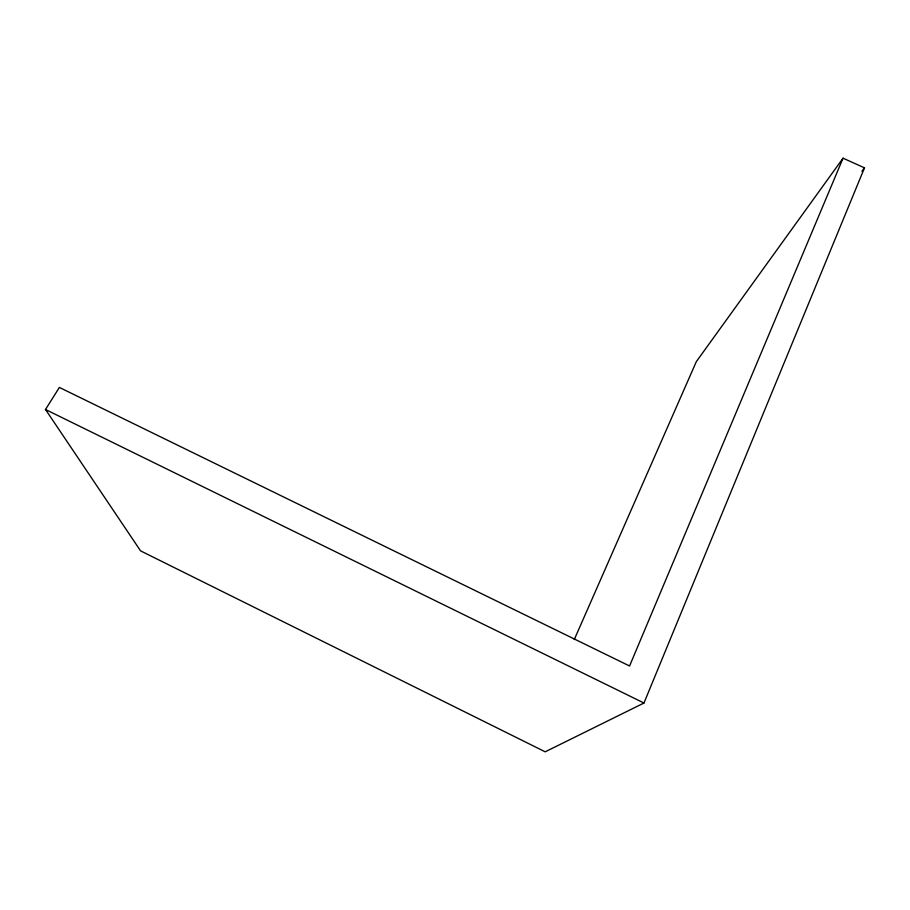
<?xml version="1.0" encoding="UTF-8"?>
<svg xmlns="http://www.w3.org/2000/svg" width="910" height="910" viewBox="0 0 910 910"><rect width="100%" height="100%" fill="white"/><g stroke="black" fill="none" stroke-linecap="round" stroke-linejoin="round"><path stroke-width="1.36" d="M843.047 158.181L629.572 665.995L59.389 387.433L45.5 409.5L140.572 550.868L545.192 751.819L643.962 703.02L864.5 167.85L843.047 158.181L696.309 361.668L574.267 639.582M861.918 171.228L864.5 167.85M45.5 409.5L643.962 703.02"/></g></svg>
